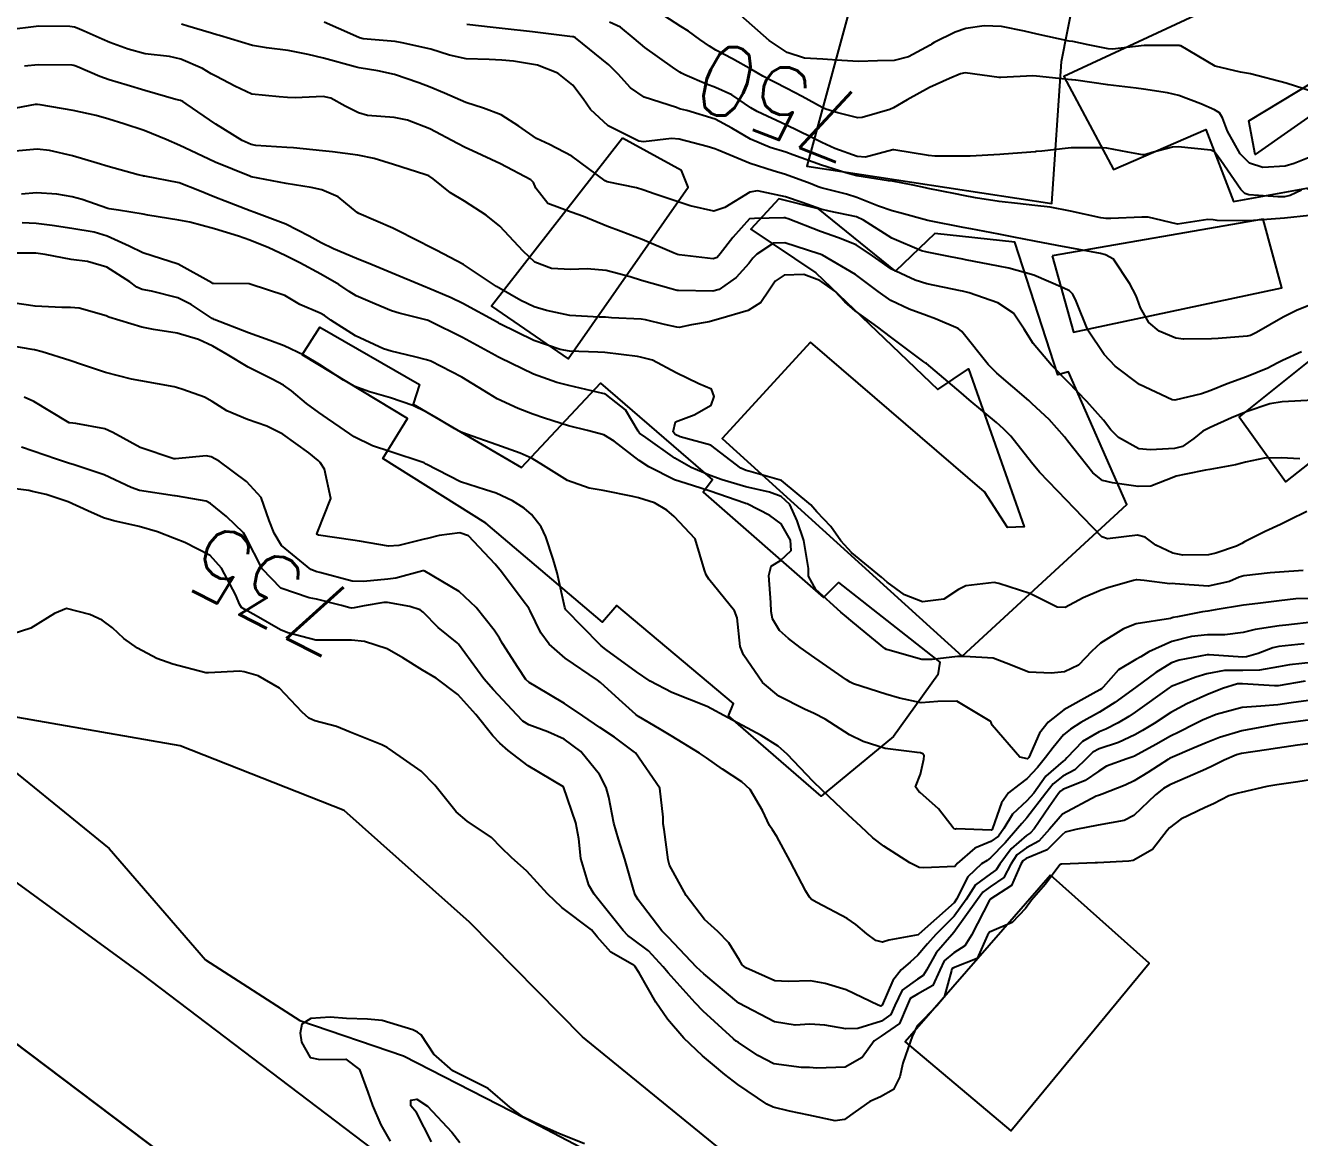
# Model space of a CAD drawing. Header units: metres. Extents: x 318500 to 325275, y 7408834 to 7428799.
# Drawn here: x 323652.6 to 323724.1, y 7420712.2 to 7420774.6 of the extents above; entities that cross this region are included whole.
import ezdxf
from ezdxf.enums import TextEntityAlignment as Align

# ---------------------------------------------------------------- set-up
doc = ezdxf.new("R2010")
doc.units = ezdxf.units.M
doc.header["$MEASUREMENT"] = 0
for name, color, linetype in [('Cotas', 45, 'Continuous'), ('Curvas de Nivel 1m', 11, 'Continuous'), ('Curvas de Nivel 5m', 15, 'Continuous'), ('Divisas', 45, 'Continuous'), ('Edificações', 30, 'Continuous'), ('Linha Férrea', 20, 'Continuous'), ('Vias Primárias', 230, 'Continuous'), ('Vias Secundárias', 230, 'Continuous')]:
    doc.layers.add(name, color=color, linetype=linetype)
doc.styles.add('Style-STANDARD', font='STANDARD.shx')

msp = doc.modelspace()

# ---------------------------------------------------------------- linework, layer by layer
at = {"layer": 'Curvas de Nivel 1m', "flags": 128}
for points, elevation in [([(323724.977, 7420767.333), (323723.765, 7420766.832), (323723.25, 7420766.683), (323722.001, 7420766.617), (323721.252, 7420766.861), (323720.736, 7420767.388), (323720.018, 7420768.66), (323719.74, 7420769.403), (323719.571, 7420769.684), (323719.294, 7420769.841), (323718.531, 7420770.184), (323717.302, 7420770.65), (323716.657, 7420770.793), (323715.305, 7420771.005), (323714.898, 7420771.058), (323713.308, 7420771.255), (323711.512, 7420771.508), (323711.31, 7420771.538), (323711.282, 7420771.539), (323709.313, 7420771.73), (323709.105, 7420771.752), (323707.311, 7420771.652), (323707.218, 7420771.664), (323705.315, 7420771.914), (323705.049, 7420771.859), (323704.427, 7420771.603), (323703.305, 7420771.106), (323702.062, 7420770.403), (323701.293, 7420769.951), (323701.083, 7420769.861), (323700.371, 7420769.659), (323699.529, 7420769.425), (323699.286, 7420769.405), (323698.16, 7420769.687), (323697.489, 7420769.894), (323697.293, 7420769.978), (323696.168, 7420770.586), (323695.303, 7420771.035), (323693.955, 7420771.744), (323693.315, 7420772.104), (323692.258, 7420772.7), (323691.331, 7420773.202), (323690.964, 7420773.415), (323690.424, 7420773.794), (323689.794, 7420774.251), (323689.351, 7420774.524), (323687.449, 7420775.749)], 751), ([(323725.304, 7420770.713), (323723.31, 7420771.35), (323721.317, 7420771.86), (323720.753, 7420771.954), (323719.323, 7420772.295), (323717.401, 7420773.429), (323717.34, 7420773.443), (323717.324, 7420773.446), (323715.34, 7420773.46), (323713.579, 7420773.244), (323713.337, 7420773.261), (323712.21, 7420773.501), (323711.342, 7420773.67), (323711.15, 7420773.706), (323709.348, 7420774.099), (323708.635, 7420774.267), (323707.354, 7420774.516), (323706.383, 7420774.551), (323705.352, 7420774.401), (323704.74, 7420774.208), (323703.569, 7420773.617), (323703.428, 7420773.529), (323703.338, 7420773.476), (323702.139, 7420772.827), (323701.324, 7420772.607), (323700.394, 7420772.589), (323699.323, 7420772.566), (323698.391, 7420772.617), (323697.325, 7420772.696), (323696.297, 7420772.744), (323695.33, 7420773.068), (323694.308, 7420773.74), (323693.352, 7420774.576), (323692.73, 7420775.129)], 752), ([(323724.845, 7420753.569), (323723.081, 7420753.484), (323722.398, 7420753.36), (323721.065, 7420752.92), (323720.244, 7420752.575), (323719.056, 7420752.045), (323718.64, 7420751.828), (323718.128, 7420751.419), (323717.496, 7420750.972), (323717.042, 7420750.866), (323715.712, 7420750.778), (323715.041, 7420750.844), (323713.905, 7420751.477), (323713.483, 7420751.912), (323713.06, 7420752.448), (323712.139, 7420753.499), (323711.086, 7420754.573), (323710.15, 7420755.524), (323709.118, 7420756.749), (323708.62, 7420757.548), (323708.025, 7420758.443), (323707.145, 7420759.024), (323705.54, 7420759.586), (323705.151, 7420759.68), (323705.043, 7420759.701), (323703.157, 7420760.099), (323702.499, 7420760.291), (323701.169, 7420760.907), (323700.104, 7420761.661), (323699.189, 7420762.271), (323698.209, 7420762.67), (323697.2, 7420763.024), (323695.376, 7420763.728), (323695.255, 7420763.774), (323695.211, 7420763.788), (323695.143, 7420763.798), (323693.488, 7420763.747), (323693.225, 7420763.734), (323693.21, 7420763.728), (323692.276, 7420762.681), (323691.573, 7420761.774), (323691.389, 7420761.565), (323691.176, 7420761.485), (323689.269, 7420761.718), (323689.179, 7420761.738), (323688.983, 7420761.812), (323687.191, 7420762.584), (323686.012, 7420763.033), (323685.202, 7420763.328), (323683.899, 7420763.873), (323683.212, 7420764.103), (323681.908, 7420764.591), (323681.226, 7420765.46), (323681.091, 7420765.774), (323680.951, 7420765.914), (323679.243, 7420766.819), (323677.667, 7420767.542), (323677.257, 7420767.736), (323676.84, 7420767.966), (323675.272, 7420768.79), (323674.02, 7420769.268), (323673.281, 7420769.41), (323671.781, 7420769.537), (323671.284, 7420769.672), (323670.54, 7420770.051), (323669.733, 7420770.502), (323669.295, 7420770.588), (323667.725, 7420770.524), (323667.294, 7420770.544), (323666.828, 7420770.571), (323665.296, 7420770.717), (323664.336, 7420771.17), (323663.306, 7420771.714), (323663.023, 7420771.87), (323662.529, 7420772.162), (323661.318, 7420772.693), (323660.671, 7420772.836), (323659.322, 7420772.993), (323658.359, 7420773.248), (323657.331, 7420773.632), (323656.903, 7420773.806), (323655.897, 7420774.252), (323655.507, 7420774.423), (323655.342, 7420774.476), (323655.092, 7420774.513), (323653.343, 7420774.54), (323651.535, 7420774.307)], 746), ([(323724.179, 7420756.274), (323723.107, 7420755.788), (323722.816, 7420755.643), (323722.278, 7420755.362), (323721.092, 7420754.877), (323719.999, 7420754.483), (323719.08, 7420754.103), (323718.56, 7420753.933), (323717.072, 7420753.568), (323716.925, 7420753.579), (323715.085, 7420754.454), (323713.719, 7420755.481), (323713.11, 7420756.126), (323712.191, 7420757.499), (323711.539, 7420759.113), (323711.357, 7420759.508), (323711.153, 7420759.69), (323710.811, 7420759.86), (323709.165, 7420760.573), (323707.758, 7420760.975), (323707.173, 7420761.086), (323705.327, 7420761.439), (323705.178, 7420761.467), (323704.487, 7420761.6), (323703.184, 7420761.863), (323702.864, 7420761.946), (323701.195, 7420762.659), (323699.605, 7420763.666), (323699.212, 7420763.841), (323697.684, 7420764.163), (323697.216, 7420764.283), (323696.164, 7420764.661), (323695.222, 7420764.967), (323693.668, 7420765.303), (323693.225, 7420765.228), (323691.825, 7420764.379), (323691.214, 7420764.162), (323689.882, 7420764.465), (323689.219, 7420764.691), (323687.927, 7420765.119), (323687.225, 7420765.369), (323686.865, 7420765.474), (323685.229, 7420765.81), (323685.122, 7420765.861), (323683.251, 7420767.255), (323681.995, 7420767.903), (323681.265, 7420768.246), (323680.273, 7420768.927), (323679.284, 7420769.572), (323678.3, 7420769.95), (323677.293, 7420770.256), (323676.099, 7420770.779), (323675.301, 7420771.125), (323674.668, 7420771.364), (323673.308, 7420771.825), (323672.363, 7420772.029), (323671.313, 7420772.209), (323671.098, 7420772.259), (323669.32, 7420772.745), (323668.457, 7420772.949), (323667.326, 7420773.174), (323666.121, 7420773.32), (323665.33, 7420773.449), (323663.474, 7420774.012), (323663.339, 7420774.056), (323663.031, 7420774.155), (323661.713, 7420774.542), (323661.345, 7420774.653)], 747), ([(323725.148, 7420759.095), (323723.892, 7420758.593), (323723.139, 7420758.217), (323721.657, 7420757.372), (323721.306, 7420757.198), (323721.127, 7420757.148), (323719.498, 7420757.031), (323719.124, 7420757.005), (323717.564, 7420756.985), (323717.124, 7420757.054), (323716.19, 7420757.444), (323715.609, 7420757.927), (323715.143, 7420758.745), (323714.957, 7420759.272), (323714.878, 7420759.464), (323714.539, 7420760.09), (323713.625, 7420761.483), (323713.183, 7420761.713), (323712.893, 7420761.784), (323711.189, 7420762.102), (323710.472, 7420762.239), (323709.194, 7420762.487), (323708.046, 7420762.709), (323707.2, 7420762.872), (323705.618, 7420763.172), (323705.205, 7420763.251), (323703.299, 7420763.619), (323703.226, 7420763.636), (323703.21, 7420763.637), (323701.646, 7420764.075), (323701.215, 7420764.179), (323700.439, 7420764.437), (323699.223, 7420764.928), (323698.656, 7420765.11), (323697.228, 7420765.477), (323697.06, 7420765.535), (323696.615, 7420765.709), (323695.237, 7420766.226), (323694.548, 7420766.429), (323693.246, 7420766.831), (323691.457, 7420767.577), (323691.258, 7420767.66), (323690.845, 7420767.786), (323689.266, 7420768.21), (323688.839, 7420768.242), (323687.263, 7420768.062), (323687.003, 7420768.094), (323685.276, 7420768.949), (323684.302, 7420769.875), (323683.886, 7420770.471), (323683.303, 7420771.231), (323682.464, 7420771.898), (323681.317, 7420772.353), (323679.965, 7420772.575), (323679.32, 7420772.633), (323678.608, 7420772.663), (323677.321, 7420772.701), (323676.378, 7420772.92), (323675.329, 7420773.252), (323673.738, 7420773.61), (323673.335, 7420773.671), (323671.538, 7420773.837), (323671.338, 7420773.881), (323670.955, 7420774.046), (323669.35, 7420774.769)], 748), ([(323724.628, 7420763.923), (323723.214, 7420763.766), (323721.477, 7420763.641), (323721.212, 7420763.626), (323719.447, 7420763.641), (323719.213, 7420763.677), (323718.918, 7420763.707), (323717.21, 7420763.43), (323715.58, 7420763.821), (323715.214, 7420763.835), (323713.48, 7420763.754), (323713.213, 7420763.758), (323712.91, 7420763.796), (323711.216, 7420764.159), (323710.074, 7420764.383), (323709.219, 7420764.484), (323708.253, 7420764.588), (323707.221, 7420764.708), (323705.896, 7420764.911), (323705.224, 7420765.038), (323704.758, 7420765.13), (323703.228, 7420765.445), (323703.084, 7420765.477), (323702.397, 7420765.632), (323701.233, 7420765.847), (323701.012, 7420765.874), (323699.237, 7420766.148), (323698.613, 7420766.306), (323697.246, 7420766.744), (323695.651, 7420767.327), (323695.256, 7420767.466), (323694.371, 7420767.739), (323693.267, 7420768.197), (323692.218, 7420768.824), (323691.283, 7420769.319), (323689.704, 7420769.804), (323689.366, 7420769.884), (323689.291, 7420769.913), (323689.117, 7420769.987), (323687.297, 7420770.556), (323686.534, 7420771.074), (323685.844, 7420771.852), (323685.318, 7420772.377), (323683.448, 7420773.888), (323683.341, 7420773.939), (323683.281, 7420773.95), (323681.344, 7420774.189), (323681.033, 7420774.226), (323679.347, 7420774.406), (323678.837, 7420774.459), (323677.35, 7420774.64)], 749), ([(323724.469, 7420747.335), (323723.488, 7420746.849), (323722.989, 7420746.606), (323722.136, 7420746.209), (323720.974, 7420745.623), (323720.83, 7420745.525), (323720.528, 7420745.387), (323719.372, 7420744.995), (323718.962, 7420744.894), (323717.513, 7420744.873), (323716.964, 7420744.997), (323715.995, 7420745.445), (323715.399, 7420745.878), (323714.975, 7420745.997), (323713.284, 7420745.796), (323712.974, 7420745.914), (323711.424, 7420747.506), (323710.997, 7420747.955), (323709.475, 7420749.533), (323709.028, 7420750.066), (323707.861, 7420751.558), (323707.458, 7420751.968), (323707.057, 7420752.31), (323705.538, 7420753.585), (323705.076, 7420753.977), (323703.135, 7420755.619), (323703.1, 7420755.648), (323702.999, 7420755.724), (323701.122, 7420757.117), (323700.414, 7420757.657), (323699.139, 7420758.573), (323698.551, 7420759.085), (323697.993, 7420759.687), (323697.159, 7420760.272), (323696.26, 7420760.617), (323695.163, 7420760.583), (323694.659, 7420760.233), (323694.31, 7420759.738), (323693.842, 7420759.044), (323693.139, 7420758.602), (323691.466, 7420758.108), (323691.132, 7420758.012), (323690.946, 7420757.967), (323689.964, 7420757.792), (323689.274, 7420757.652), (323689.128, 7420757.656), (323688.444, 7420757.81), (323687.383, 7420758.077), (323687.133, 7420758.116), (323685.468, 7420758.19), (323685.134, 7420758.214), (323684.779, 7420758.218), (323683.134, 7420758.318), (323681.825, 7420758.587), (323681.139, 7420758.806), (323680.384, 7420759.163), (323679.149, 7420759.859), (323679.02, 7420759.941), (323677.168, 7420761.179), (323675.641, 7420761.983), (323675.183, 7420762.203), (323674.749, 7420762.434), (323673.198, 7420763.218), (323671.303, 7420764.039), (323671.211, 7420764.1), (323670.138, 7420764.975), (323669.223, 7420765.371), (323668.634, 7420765.489), (323667.226, 7420765.712), (323665.256, 7420766.094), (323665.23, 7420766.103), (323665.186, 7420766.121), (323663.241, 7420766.916), (323661.861, 7420767.561), (323661.255, 7420767.841), (323660.484, 7420768.188), (323659.265, 7420768.69), (323658.12, 7420769.068), (323657.271, 7420769.329), (323656.565, 7420769.532), (323655.275, 7420769.809), (323653.423, 7420770.135), (323653.279, 7420770.15), (323653.139, 7420770.142), (323651.275, 7420769.791)], 744), ([(323724.272, 7420744.015), (323722.949, 7420743.926), (323722.421, 7420743.885), (323720.945, 7420743.72), (323720.684, 7420743.644), (323720.129, 7420743.392), (323718.937, 7420743.143), (323717.095, 7420743.272), (323716.939, 7420743.284), (323716.782, 7420743.276), (323715.355, 7420743.454), (323714.941, 7420743.501), (323714.9, 7420743.501), (323714.76, 7420743.463), (323713.358, 7420743.059), (323712.931, 7420742.923), (323711.933, 7420742.491), (323710.917, 7420741.944), (323710.463, 7420741.971), (323708.928, 7420742.723), (323707.197, 7420743.297), (323706.937, 7420743.337), (323705.353, 7420743.165), (323704.931, 7420742.96), (323704.115, 7420742.41), (323702.92, 7420742.265), (323701.911, 7420742.645), (323700.936, 7420743.371), (323700.613, 7420743.645), (323698.96, 7420745.01), (323698.342, 7420745.679), (323697.777, 7420746.487), (323696.986, 7420747.311), (323696.654, 7420747.703), (323695.01, 7420749.067), (323693.171, 7420749.595), (323693.018, 7420749.625), (323692.726, 7420749.754), (323691.039, 7420751.046), (323689.329, 7420751.513), (323689.048, 7420751.645), (323688.936, 7420751.802), (323689.056, 7420752.355), (323690.108, 7420752.741), (323691.065, 7420753.285), (323691.237, 7420753.778), (323691.076, 7420754.183), (323690.379, 7420754.489), (323689.09, 7420755.106), (323687.774, 7420755.82), (323687.102, 7420755.988), (323686.921, 7420756.014), (323685.106, 7420756.244), (323684.701, 7420756.269), (323683.107, 7420756.322), (323682.59, 7420756.406), (323681.115, 7420756.915), (323679.213, 7420757.855), (323679.129, 7420757.902), (323679.06, 7420757.941), (323677.14, 7420758.99), (323676.482, 7420759.309), (323675.149, 7420759.872), (323675.063, 7420759.905), (323674.83, 7420759.995), (323673.16, 7420760.692), (323672.047, 7420761.151), (323671.172, 7420761.506), (323669.876, 7420762.06), (323669.185, 7420762.391), (323668.51, 7420762.761), (323667.2, 7420763.434), (323665.413, 7420764.118), (323665.211, 7420764.186), (323663.797, 7420764.722), (323663.218, 7420764.947), (323662.37, 7420765.312), (323661.226, 7420765.749), (323659.3, 7420766.128), (323659.229, 7420766.134), (323659.176, 7420766.147), (323658.925, 7420766.205), (323657.237, 7420766.67), (323656.62, 7420766.859), (323655.245, 7420767.265), (323653.95, 7420767.572), (323653.251, 7420767.65), (323652.02, 7420767.527)], 743), ([(323724.931, 7420742.456), (323723.851, 7420742.42), (323722.93, 7420742.321), (323721.723, 7420742.163), (323720.927, 7420742.067), (323719.327, 7420741.807), (323718.923, 7420741.747), (323718.627, 7420741.708), (323717.224, 7420741.427), (323716.971, 7420741.378), (323716.919, 7420741.363), (323716.817, 7420741.33), (323714.906, 7420741.03), (323714.192, 7420740.756), (323712.895, 7420739.943), (323712.411, 7420739.487), (323711.658, 7420738.718), (323710.873, 7420738.345), (323710.129, 7420738.263), (323708.872, 7420738.318), (323707.601, 7420738.831), (323706.883, 7420739.096), (323705.265, 7420739.204), (323704.884, 7420739.192), (323703.465, 7420739.027), (323702.881, 7420739.019), (323700.964, 7420739.564), (323700.889, 7420739.595), (323700.812, 7420739.641), (323699.754, 7420740.512), (323698.905, 7420741.216), (323698.658, 7420741.424), (323698.338, 7420741.679), (323696.929, 7420742.95), (323696.528, 7420743.704), (323696.515, 7420744.136), (323696.258, 7420745.707), (323695.887, 7420746.804), (323695.478, 7420747.715), (323694.997, 7420748.175), (323694.327, 7420748.403), (323693.004, 7420748.716), (323691.673, 7420749.108), (323691.013, 7420749.336), (323689.933, 7420749.791), (323689.028, 7420750.309), (323687.396, 7420751.474), (323687.048, 7420751.726), (323686.959, 7420751.831), (323686.252, 7420753.032), (323685.207, 7420753.858), (323685.071, 7420753.92), (323684.99, 7420753.942), (323683.078, 7420754.397), (323682.404, 7420754.566), (323681.087, 7420755.023), (323679.21, 7420755.938), (323679.101, 7420755.998), (323678.969, 7420756.074), (323677.117, 7420757.09), (323675.297, 7420757.988), (323675.181, 7420758.04), (323675.131, 7420758.057), (323673.563, 7420758.442), (323673.136, 7420758.586), (323672.202, 7420758.967), (323671.144, 7420759.421), (323670.755, 7420759.655), (323670.168, 7420760.055), (323669.158, 7420760.632), (323667.992, 7420761.263), (323667.174, 7420761.68), (323666.248, 7420762.109), (323665.186, 7420762.546), (323664.552, 7420762.767), (323663.195, 7420763.18), (323661.822, 7420763.55), (323661.202, 7420763.668), (323659.456, 7420763.948), (323659.207, 7420763.989), (323657.81, 7420764.221), (323657.287, 7420764.305), (323657.211, 7420764.324), (323655.781, 7420764.816), (323655.217, 7420764.971), (323654.361, 7420765.126), (323653.214, 7420765.192), (323652.386, 7420765.119)], 742), ([(323724.917, 7420741.137), (323723.299, 7420740.962), (323722.914, 7420740.918), (323721.57, 7420740.71), (323720.908, 7420740.549), (323719.882, 7420740.419), (323718.905, 7420740.408), (323717.996, 7420740.326), (323716.899, 7420740.032), (323715.613, 7420739.449), (323715.157, 7420739.185), (323714.884, 7420739.031), (323713.905, 7420738.439), (323713.058, 7420737.478), (323712.957, 7420737.382), (323712.858, 7420737.319), (323712.489, 7420737.118), (323710.847, 7420736.208), (323709.961, 7420735.523), (323709.47, 7420734.89), (323708.879, 7420733.539), (323708.851, 7420733.498), (323708.809, 7420733.466), (323708.37, 7420733.544), (323706.828, 7420735.34), (323706.764, 7420735.496), (323706.712, 7420735.562), (323704.846, 7420736.686), (323703.776, 7420736.676), (323702.845, 7420736.593), (323701.629, 7420736.852), (323700.852, 7420737.093), (323699.052, 7420737.667), (323698.861, 7420737.751), (323698.652, 7420737.885), (323696.881, 7420739.112), (323696.06, 7420739.708), (323695.39, 7420740.21), (323694.899, 7420740.651), (323694.495, 7420741.315), (323694.428, 7420741.727), (323694.414, 7420742.232), (323694.296, 7420743.73), (323694.422, 7420744.254), (323694.953, 7420744.587), (323695.543, 7420745.132), (323695.503, 7420745.715), (323694.979, 7420746.627), (323694.356, 7420747.101), (323693.074, 7420747.749), (323692.99, 7420747.779), (323692.949, 7420747.792), (323691, 7420748.467), (323690.016, 7420748.779), (323689.01, 7420749.108), (323687.568, 7420749.822), (323687.025, 7420750.193), (323685.621, 7420751.272), (323685.046, 7420751.62), (323684.121, 7420751.869), (323683.053, 7420752.133), (323681.713, 7420752.556), (323681.059, 7420752.786), (323680.243, 7420753.103), (323679.067, 7420753.65), (323678.569, 7420753.945), (323677.084, 7420754.867), (323675.335, 7420755.748), (323675.098, 7420755.832), (323674.438, 7420756), (323673.104, 7420756.31), (323672.691, 7420756.439), (323671.117, 7420757.176), (323669.727, 7420758.061), (323669.38, 7420758.313), (323669.134, 7420758.44), (323667.984, 7420758.933), (323667.143, 7420759.446), (323665.198, 7420760.071), (323665.15, 7420760.088), (323665.124, 7420760.095), (323663.15, 7420760.105), (323663.113, 7420760.114), (323663.056, 7420760.151), (323661.165, 7420761.185), (323659.702, 7420761.664), (323659.175, 7420761.838), (323658.419, 7420762.211), (323657.188, 7420762.765), (323656.452, 7420762.98), (323655.194, 7420763.202), (323654.101, 7420763.361), (323653.192, 7420763.472), (323652.412, 7420763.511)], 741), ([(323724.883, 7420738.873), (323723.494, 7420738.731), (323722.879, 7420738.615), (323721.821, 7420738.421), (323720.876, 7420738.415), (323719.861, 7420738.409), (323718.872, 7420738.229), (323718.245, 7420738.04), (323716.861, 7420737.506), (323716.812, 7420737.479), (323716.745, 7420737.432), (323714.846, 7420736.073), (323714.483, 7420735.824), (323713.896, 7420735.469), (323713.193, 7420735.118), (323712.832, 7420734.967), (323711.896, 7420734.422), (323711.02, 7420733.507), (323710.913, 7420733.404), (323710.807, 7420733.332), (323709.842, 7420732.477), (323709.158, 7420731.534), (323708.776, 7420731.099), (323707.955, 7420730.361), (323707.481, 7420729.553), (323707.181, 7420729.128), (323706.749, 7420728.814), (323705.859, 7420728.457), (323704.853, 7420727.588), (323704.806, 7420727.512), (323704.728, 7420727.43), (323702.988, 7420727.354), (323702.726, 7420727.367), (323702.207, 7420727.625), (323700.739, 7420728.563), (323700.13, 7420729.036), (323699.456, 7420729.659), (323698.759, 7420730.293), (323697.279, 7420731.693), (323696.787, 7420732.182), (323695.323, 7420733.715), (323694.814, 7420734.159), (323693.858, 7420734.772), (323692.826, 7420735.326), (323692.545, 7420735.472), (323692.02, 7420735.762), (323690.839, 7420736.384), (323689.847, 7420736.788), (323688.851, 7420737.179), (323687.649, 7420737.818), (323686.868, 7420738.345), (323685.16, 7420739.582), (323684.889, 7420739.793), (323684.816, 7420739.861), (323682.909, 7420741.819), (323682.884, 7420741.854), (323682.868, 7420741.881), (323682.846, 7420741.946), (323682.416, 7420743.888), (323682.197, 7420744.646), (323681.784, 7420745.898), (323681.532, 7420746.458), (323680.982, 7420747.151), (323680.576, 7420747.506), (323679.913, 7420747.926), (323678.996, 7420748.352), (323678.412, 7420748.532), (323677.005, 7420748.985), (323675.072, 7420749.989), (323675.02, 7420750.018), (323674.965, 7420750.047), (323673.03, 7420750.682), (323672.056, 7420751.008), (323671.042, 7420751.508), (323670.243, 7420752.052), (323669.541, 7420752.549), (323669.058, 7420752.869), (323668.368, 7420753.386), (323667.531, 7420754.093), (323667.075, 7420754.415), (323666.444, 7420754.742), (323665.089, 7420755.419), (323663.921, 7420756.138), (323663.107, 7420756.603), (323662.302, 7420756.973), (323661.117, 7420757.323), (323659.782, 7420757.531), (323659.122, 7420757.664), (323657.27, 7420758.228), (323657.173, 7420758.272), (323657.131, 7420758.292), (323655.608, 7420758.726), (323655.135, 7420758.765), (323654.635, 7420758.765), (323653.136, 7420758.844), (323651.874, 7420759.035)], 739), ([(323724.382, 7420737.82), (323722.863, 7420737.553), (323722.669, 7420737.547), (323720.864, 7420737.672), (323720.592, 7420737.656), (323719.734, 7420737.397), (323718.856, 7420737.043), (323717.734, 7420736.538), (323716.846, 7420736.052), (323715.905, 7420735.444), (323715.249, 7420735.038), (323714.83, 7420734.799), (323713.91, 7420734.383), (323712.818, 7420734.016), (323712.468, 7420733.833), (323712.139, 7420733.49), (323711.457, 7420732.844), (323710.795, 7420732.477), (323710.247, 7420732.059), (323709.832, 7420731.524), (323708.766, 7420730.155), (323708.482, 7420729.824), (323708.248, 7420729.545), (323707.546, 7420728.754), (323706.735, 7420727.91), (323706.545, 7420727.751), (323706.231, 7420727.567), (323705.457, 7420726.841), (323704.827, 7420725.588), (323704.698, 7420725.388), (323702.704, 7420723.62), (323702.695, 7420723.604), (323702.68, 7420723.594), (323701.018, 7420723.293), (323700.673, 7420723.18), (323700.301, 7420723.272), (323699.784, 7420723.653), (323699.175, 7420724.16), (323698.683, 7420724.513), (323696.982, 7420725.409), (323696.698, 7420725.571), (323696.569, 7420725.701), (323696.371, 7420726.038), (323695.497, 7420727.712), (323694.744, 7420729.096), (323694.5, 7420729.476), (323694.335, 7420729.726), (323693.932, 7420730.563), (323693.256, 7420731.743), (323692.786, 7420732.171), (323691.688, 7420732.875), (323690.806, 7420733.507), (323690.402, 7420733.784), (323688.819, 7420734.747), (323688.156, 7420735.143), (323686.988, 7420735.828), (323686.832, 7420735.941), (323685.894, 7420736.794), (323684.858, 7420737.734), (323684.694, 7420737.862), (323682.878, 7420739.106), (323681.979, 7420739.894), (323681.513, 7420740.518), (323680.908, 7420741.759), (323680.859, 7420741.861), (323680.826, 7420741.911), (323680.512, 7420742.32), (323679.303, 7420743.935), (323678.947, 7420744.376), (323677.451, 7420745.955), (323676.972, 7420746.13), (323675.799, 7420745.978), (323675.142, 7420745.813), (323674.967, 7420745.775), (323673.547, 7420745.425), (323672.96, 7420745.381), (323671.343, 7420745.657), (323670.965, 7420745.717), (323669.036, 7420746.002), (323668.969, 7420746.032), (323668.945, 7420746.07), (323668.971, 7420746.17), (323669.734, 7420748.059), (323669.379, 7420749.701), (323669.136, 7420750.068), (323669.022, 7420750.185), (323668.49, 7420750.616), (323667.043, 7420751.653), (323666.132, 7420752.109), (323665.054, 7420752.482), (323663.892, 7420752.971), (323663.063, 7420753.499), (323662.644, 7420753.735), (323661.434, 7420754.175), (323661.072, 7420754.283), (323660.94, 7420754.313), (323659.077, 7420754.645), (323658.542, 7420754.744), (323657.083, 7420755.125), (323655.792, 7420755.547), (323655.093, 7420755.788), (323653.535, 7420756.276), (323653.102, 7420756.391), (323652.972, 7420756.412), (323651.106, 7420756.735)], 738), ([(323724.854, 7420736.773), (323723.597, 7420736.598), (323722.851, 7420736.48), (323721.892, 7420736.406), (323720.85, 7420736.331), (323719.391, 7420735.947), (323718.843, 7420735.726), (323718.626, 7420735.629), (323718.216, 7420735.416), (323717.298, 7420734.959), (323716.829, 7420734.721), (323716.002, 7420734.263), (323714.812, 7420733.615), (323714.705, 7420733.567), (323714.375, 7420733.464), (323713.229, 7420733.05), (323712.799, 7420732.771), (323712.042, 7420732.24), (323710.783, 7420731.732), (323710.651, 7420731.643), (323710.549, 7420731.513), (323710.017, 7420730.765), (323709.174, 7420729.534), (323708.979, 7420729.314), (323708.754, 7420729.159), (323707.886, 7420728.406), (323707.254, 7420727.555), (323707.044, 7420727.239), (323706.722, 7420727.005), (323705.891, 7420726.394), (323705.361, 7420725.58), (323704.69, 7420724.632), (323703.662, 7420723.605), (323703.2, 7420723.085), (323702.662, 7420722.445), (323702.218, 7420722.063), (323701.728, 7420721.629), (323701.25, 7420721.024), (323700.646, 7420719.64), (323700.639, 7420719.62), (323700.62, 7420719.608), (323700.577, 7420719.598), (323700.432, 7420719.643), (323698.632, 7420720.497), (323697.456, 7420720.869), (323696.64, 7420721.004), (323695.373, 7420720.979), (323694.639, 7420721.006), (323693.007, 7420721.745), (323692.809, 7420721.905), (323692.654, 7420722.166), (323692.055, 7420723.15), (323691.432, 7420723.769), (323690.68, 7420724.45), (323689.652, 7420725.79), (323688.726, 7420727.501), (323688.657, 7420727.801), (323688.429, 7420729.487), (323688.378, 7420729.806), (323688.376, 7420730.185), (323688.185, 7420731.809), (323686.809, 7420733.796), (323686.769, 7420733.831), (323685.636, 7420734.666), (323684.824, 7420735.214), (323683.858, 7420735.87), (323682.84, 7420736.561), (323681.271, 7420737.486), (323680.857, 7420737.734), (323680.672, 7420737.913), (323680.235, 7420738.554), (323679.363, 7420739.933), (323679.186, 7420740.229), (323678.897, 7420740.676), (323677.884, 7420741.95), (323676.923, 7420742.835), (323674.998, 7420743.989), (323674.94, 7420744.003), (323674.891, 7420743.991), (323673.367, 7420743.58), (323672.933, 7420743.533), (323671.569, 7420743.395), (323670.931, 7420743.414), (323669.103, 7420743.902), (323668.938, 7420743.95), (323668.604, 7420744.075), (323666.96, 7420745.425), (323666.544, 7420746.104), (323666.267, 7420746.817), (323665.821, 7420748.112), (323665.003, 7420749.001), (323663.458, 7420750.143), (323663.024, 7420750.385), (323662.735, 7420750.444), (323661.022, 7420750.281), (323660.918, 7420750.285), (323659.031, 7420750.921), (323657.505, 7420751.761), (323657.046, 7420751.958), (323655.419, 7420752.254), (323655.082, 7420752.291), (323655.05, 7420752.303), (323654.953, 7420752.359), (323653.062, 7420753.502), (323652.521, 7420753.745)], 737), ([(323724.544, 7420735.632), (323722.84, 7420735.399), (323722.551, 7420735.354), (323721.119, 7420735.093), (323720.835, 7420735.03), (323719.577, 7420734.65), (323718.824, 7420734.36), (323718.162, 7420734.068), (323716.811, 7420733.49), (323716.772, 7420733.469), (323716.706, 7420733.432), (323715.564, 7420732.683), (323714.791, 7420732.218), (323714.277, 7420731.976), (323712.994, 7420731.478), (323712.844, 7420731.415), (323712.779, 7420731.399), (323712.66, 7420731.363), (323710.768, 7420730.351), (323710.045, 7420729.521), (323709.44, 7420728.84), (323708.744, 7420728.459), (323708.211, 7420728.072), (323707.878, 7420727.549), (323707.475, 7420726.796), (323706.711, 7420726.272), (323706.294, 7420725.979), (323705.995, 7420725.571), (323704.681, 7420723.722), (323704.566, 7420723.592), (323703.688, 7420722.581), (323703.138, 7420721.613), (323702.957, 7420721.304), (323702.642, 7420721.101), (323701.773, 7420720.488), (323701.363, 7420719.633), (323701.131, 7420719.119), (323700.611, 7420718.753), (323699.29, 7420718.343), (323698.606, 7420718.31), (323697.438, 7420718.523), (323696.603, 7420718.587), (323695.781, 7420718.53), (323694.605, 7420718.715), (323692.62, 7420719.75), (323690.644, 7420721.403), (323690.241, 7420721.784), (323688.666, 7420723.445), (323688.486, 7420723.621), (323688.303, 7420723.806), (323686.974, 7420725.547), (323686.807, 7420725.828), (323686.704, 7420726.129), (323686.226, 7420727.838), (323685.857, 7420728.959), (323685.61, 7420729.847), (323685.32, 7420731.304), (323685.172, 7420731.854), (323684.791, 7420732.577), (323683.759, 7420733.871), (323682.817, 7420734.569), (323681.899, 7420734.972), (323680.825, 7420735.366), (323680.489, 7420735.577), (323680.16, 7420735.92), (323678.851, 7420737.327), (323678.318, 7420737.945), (323676.889, 7420739.883), (323676.814, 7420739.961), (323675.749, 7420740.828), (323674.907, 7420741.676), (323674.73, 7420741.814), (323674.151, 7420742.001), (323672.913, 7420742.23), (323672.706, 7420742.229), (323671.592, 7420742.033), (323671.029, 7420741.918), (323670.909, 7420741.911), (323670.797, 7420741.929), (323670.328, 7420742.049), (323668.915, 7420742.404), (323668.51, 7420742.482), (323666.924, 7420743.025), (323665.872, 7420744.111), (323664.967, 7420745.898), (323664.825, 7420746.122), (323663.882, 7420747.039), (323662.986, 7420747.784), (323662.733, 7420747.899), (323661.136, 7420748.178), (323660.99, 7420748.199), (323660.968, 7420748.203), (323658.995, 7420748.509), (323658.525, 7420748.679), (323657.007, 7420749.373), (323655.329, 7420749.942), (323655.017, 7420750.043), (323654.344, 7420750.267), (323653.026, 7420750.705), (323652.38, 7420750.939)], 736), ([(323724.795, 7420732.304), (323723.962, 7420732.169), (323722.79, 7420732.005), (323722.239, 7420731.908), (323720.783, 7420731.576), (323720.622, 7420731.542), (323720.093, 7420731.387), (323719.236, 7420730.935), (323718.773, 7420730.736), (323717.412, 7420730.066), (323716.762, 7420729.588), (323716.633, 7420729.432), (323715.821, 7420728.367), (323714.734, 7420727.755), (323714.482, 7420727.714), (323712.732, 7420727.623), (323712.596, 7420727.618), (323710.731, 7420727.555), (323710.694, 7420727.547), (323710.622, 7420727.512), (323709.806, 7420726.431), (323709.024, 7420725.535), (323708.695, 7420725.066), (323707.95, 7420724.284), (323706.682, 7420723.738), (323706.568, 7420723.562), (323705.973, 7420722.257), (323704.652, 7420721.732), (323704.567, 7420721.676), (323704.534, 7420721.592), (323704.131, 7420720.094), (323703.716, 7420719.604), (323702.609, 7420718.478), (323702.345, 7420717.881), (323702.237, 7420717.624), (323701.814, 7420716.395), (323701.647, 7420715.629), (323701.283, 7420714.909), (323700.553, 7420714.497), (323699.958, 7420714.24), (323699.144, 7420713.661), (323698.536, 7420713.239), (323698.018, 7420713.161), (323696.538, 7420713.487), (323695.457, 7420713.711), (323694.543, 7420713.925), (323694.181, 7420714.089), (323692.562, 7420715.191), (323691.824, 7420715.761), (323691.136, 7420716.332), (323690.58, 7420716.799), (323689.536, 7420717.791), (323688.606, 7420718.868), (323687.962, 7420719.81), (323687.017, 7420721.452), (323686.775, 7420721.828), (323686.717, 7420721.896), (323686.651, 7420721.935), (323685.427, 7420722.617), (323684.666, 7420723.484), (323684.343, 7420723.863), (323682.689, 7420725.129), (323681.885, 7420725.892), (323680.719, 7420727.159), (323679.864, 7420727.923), (323679.283, 7420728.48), (323678.741, 7420729.039), (323677.378, 7420729.954), (323676.758, 7420730.491), (323675.562, 7420731.978), (323674.792, 7420732.771), (323672.999, 7420734.017), (323672.884, 7420734.092), (323672.811, 7420734.135), (323672.587, 7420734.248), (323670.819, 7420734.962), (323670.043, 7420735.273), (323668.825, 7420735.597), (323668.485, 7420735.733), (323668.117, 7420736.081), (323666.85, 7420737.414), (323665.654, 7420738.112), (323664.863, 7420738.341), (323664.618, 7420738.369), (323662.862, 7420738.278), (323662.725, 7420738.289), (323660.869, 7420738.77), (323659.974, 7420739.089), (323658.882, 7420739.664), (323658.115, 7420740.212), (323657.477, 7420740.802), (323656.9, 7420741.241), (323656.207, 7420741.544), (323654.906, 7420741.884), (323654.235, 7420741.598), (323652.895, 7420740.782), (323651.384, 7420740.303)], 734), ([(323683.965, 7420711.865), (323682.519, 7420712.449), (323681.54, 7420712.879), (323680.532, 7420713.361), (323679.776, 7420713.921), (323678.555, 7420714.967), (323676.57, 7420715.96), (323675.5, 7420716.897), (323674.792, 7420717.987), (323674.592, 7420718.137), (323674.323, 7420718.265), (323672.602, 7420718.788), (323671.777, 7420718.854), (323670.603, 7420718.898), (323669.691, 7420718.966), (323668.602, 7420718.901), (323668.096, 7420718.579), (323668, 7420718.079), (323668.084, 7420717.577), (323668.576, 7420716.717), (323669.108, 7420716.595), (323670.576, 7420716.618), (323671.337, 7420716.032), (323671.807, 7420714.772), (323672.061, 7420714.025), (323672.524, 7420712.939), (323673.06, 7420712.012)], 733), ([(323675.369, 7420711.977), (323674.534, 7420713.621), (323674.209, 7420713.995), (323674.22, 7420714.32), (323674.546, 7420714.367), (323675.147, 7420713.981), (323676.519, 7420712.527), (323676.962, 7420711.955)], 733)]:
    msp.add_lwpolyline(points, dxfattribs=dict(at, elevation=elevation))
at = {"layer": 'Curvas de Nivel 5m', "flags": 128}
for points, elevation in [([(323724.173, 7420765.341), (323723.538, 7420765.036), (323723.226, 7420764.975), (323722.841, 7420764.971), (323721.227, 7420765.08), (323720.993, 7420765.149), (323720.766, 7420765.387), (323719.653, 7420767.005), (323719.353, 7420767.409), (323719.261, 7420767.508), (323719.085, 7420767.589), (323717.265, 7420767.772), (323716.941, 7420767.759), (323715.794, 7420767.452), (323715.388, 7420767.328), (323715.258, 7420767.322), (323714.439, 7420767.472), (323713.263, 7420767.701), (323713.032, 7420767.724), (323711.263, 7420767.711), (323711.077, 7420767.699), (323709.601, 7420767.535), (323709.296, 7420767.503), (323709.259, 7420767.498), (323707.469, 7420767.355), (323707.257, 7420767.337), (323705.596, 7420767.246), (323705.255, 7420767.245), (323703.611, 7420767.259), (323703.255, 7420767.294), (323701.299, 7420767.61), (323701.259, 7420767.606), (323699.719, 7420767.199), (323699.254, 7420767.239), (323697.994, 7420767.689), (323697.265, 7420768.024), (323696.636, 7420768.343), (323695.279, 7420768.992), (323693.636, 7420769.747), (323693.292, 7420769.951), (323692.213, 7420770.68), (323691.303, 7420771.109), (323690.806, 7420771.288), (323689.592, 7420771.806), (323689.406, 7420771.903), (323689.312, 7420771.96), (323688.887, 7420772.244), (323687.333, 7420773.343), (323686.741, 7420773.839), (323685.974, 7420774.476), (323685.354, 7420774.77)], 750), ([(323724.089, 7420750.285), (323723.035, 7420750.336), (323722.09, 7420750.309), (323721.031, 7420750.09), (323720.473, 7420749.944), (323719.024, 7420749.683), (323718.793, 7420749.643), (323717.677, 7420749.423), (323717.139, 7420749.308), (323717.017, 7420749.256), (323715.719, 7420748.74), (323715.009, 7420748.722), (323713.568, 7420748.926), (323713.014, 7420749.07), (323712.478, 7420749.495), (323711.047, 7420751.288), (323710.872, 7420751.513), (323710.013, 7420752.479), (323709.068, 7420753.372), (323708.978, 7420753.45), (323708.871, 7420753.543), (323707.093, 7420755.084), (323706.601, 7420755.575), (323705.128, 7420757.425), (323704.907, 7420757.593), (323703.651, 7420758.128), (323703.137, 7420758.31), (323702.172, 7420758.666), (323701.145, 7420759.158), (323700.436, 7420759.657), (323699.164, 7420760.621), (323697.3, 7420761.698), (323697.181, 7420761.751), (323697.102, 7420761.78), (323695.19, 7420762.395), (323694.558, 7420762.367), (323693.626, 7420761.746), (323693.4, 7420761.524), (323693.172, 7420761.236), (323692.473, 7420760.448), (323691.51, 7420759.775), (323691.149, 7420759.675), (323689.226, 7420759.722), (323689.149, 7420759.723), (323689.084, 7420759.735), (323688.81, 7420759.805), (323687.157, 7420760.285), (323686.518, 7420760.482), (323685.165, 7420760.83), (323684.103, 7420760.934), (323683.165, 7420760.9), (323682.109, 7420760.953), (323681.171, 7420761.312), (323680.509, 7420761.92), (323679.201, 7420763.328), (323678.447, 7420763.948), (323677.218, 7420764.723), (323676.449, 7420765.198), (323675.462, 7420765.987), (323675.232, 7420766.14), (323674.998, 7420766.229), (323673.242, 7420766.789), (323672.164, 7420767.113), (323671.249, 7420767.299), (323669.825, 7420767.487), (323669.252, 7420767.556), (323667.634, 7420767.715), (323667.255, 7420767.742), (323665.518, 7420767.855), (323665.257, 7420767.911), (323664.755, 7420768.128), (323663.273, 7420769.04), (323661.614, 7420770.175), (323661.419, 7420770.306), (323661.292, 7420770.367), (323661.042, 7420770.433), (323659.291, 7420770.935), (323658.309, 7420771.228), (323657.3, 7420771.535), (323656.775, 7420771.71), (323655.514, 7420772.257), (323655.373, 7420772.321), (323655.311, 7420772.339), (323655.219, 7420772.354), (323653.311, 7420772.362), (323652.548, 7420772.291)], 745), ([(323724.326, 7420739.908), (323722.896, 7420739.749), (323722.571, 7420739.679), (323721.749, 7420739.367), (323721.092, 7420739.172), (323720.887, 7420739.161), (323719.004, 7420739.292), (323718.888, 7420739.287), (323717.32, 7420738.989), (323716.881, 7420738.835), (323716.01, 7420738.306), (323714.86, 7420737.46), (323713.702, 7420736.621), (323712.846, 7420736.081), (323711.802, 7420735.496), (323711.213, 7420735.125), (323710.829, 7420734.798), (323710.237, 7420734.1), (323709.807, 7420733.525), (323709.37, 7420732.963), (323708.792, 7420732.352), (323708.324, 7420732.008), (323707.741, 7420731.55), (323707.338, 7420730.99), (323706.85, 7420729.559), (323706.818, 7420729.5), (323706.759, 7420729.465), (323704.822, 7420729.526), (323704.759, 7420729.521), (323704.692, 7420729.524), (323704.635, 7420729.592), (323703.817, 7420730.656), (323702.779, 7420731.561), (323702.715, 7420731.621), (323702.527, 7420731.88), (323702.795, 7420732.602), (323702.991, 7420733.433), (323703.002, 7420733.617), (323702.939, 7420733.746), (323702.812, 7420733.79), (323702.622, 7420733.812), (323700.814, 7420734.045), (323699.581, 7420734.422), (323698.821, 7420734.81), (323698.289, 7420735.143), (323697.464, 7420735.69), (323696.835, 7420736.009), (323696.295, 7420736.249), (323694.849, 7420736.976), (323693.936, 7420737.734), (323692.883, 7420739.295), (323692.686, 7420739.753), (323692.523, 7420741.373), (323692.376, 7420741.758), (323690.936, 7420743.527), (323690.774, 7420743.782), (323690.685, 7420744.042), (323690.158, 7420745.788), (323688.982, 7420747.039), (323688.576, 7420747.396), (323687.878, 7420747.817), (323686.994, 7420748.085), (323686.667, 7420748.163), (323685, 7420748.497), (323684.227, 7420748.642), (323683.008, 7420749.073), (323681.658, 7420749.9), (323681.026, 7420750.295), (323680.347, 7420750.603), (323679.037, 7420751.07), (323677.333, 7420751.67), (323677.047, 7420751.78), (323676.683, 7420751.966), (323675.652, 7420752.577), (323675.059, 7420752.908), (323674.328, 7420753.266), (323673.067, 7420753.701), (323671.897, 7420754.032), (323671.074, 7420754.337), (323670.433, 7420754.696), (323669.092, 7420755.566), (323668.223, 7420756.083), (323667.108, 7420756.606), (323666.313, 7420756.907), (323665.118, 7420757.347), (323663.182, 7420758.097), (323663.13, 7420758.12), (323663.078, 7420758.151), (323661.9, 7420758.931), (323661.141, 7420759.299), (323659.666, 7420759.674), (323659.146, 7420759.769), (323658.844, 7420759.901), (323658.459, 7420760.21), (323657.162, 7420761.024), (323656.075, 7420761.338), (323655.168, 7420761.449), (323653.706, 7420761.74), (323653.173, 7420761.809), (323651.655, 7420761.82)], 740), ([(323724.825, 7420734.331), (323723.943, 7420734.219), (323722.821, 7420734.061), (323722.21, 7420733.968), (323720.816, 7420733.752), (323720.523, 7420733.676), (323719.845, 7420733.39), (323719.157, 7420733.044), (323718.802, 7420732.883), (323717.782, 7420732.428), (323716.788, 7420731.992), (323716.428, 7420731.793), (323715.977, 7420731.442), (323714.768, 7420730.283), (323714.23, 7420730.001), (323712.763, 7420729.74), (323711.511, 7420729.499), (323710.915, 7420729.351), (323710.755, 7420729.198), (323709.916, 7420728.349), (323708.735, 7420727.864), (323708.536, 7420727.739), (323708.425, 7420727.543), (323707.906, 7420726.354), (323706.7, 7420725.564), (323706.677, 7420725.537), (323705.673, 7420723.575), (323705.281, 7420722.971), (323704.665, 7420722.581), (323704.13, 7420722.126), (323703.882, 7420721.602), (323703.497, 7420720.747), (323702.63, 7420720.272), (323702.228, 7420720.022), (323702.047, 7420719.626), (323701.62, 7420718.619), (323700.603, 7420717.901), (323700.198, 7420717.646), (323699.529, 7420716.713), (323698.578, 7420716.172), (323696.997, 7420716.114), (323696.574, 7420716.144), (323696.123, 7420716.157), (323694.576, 7420716.361), (323693.671, 7420716.823), (323692.588, 7420717.545), (323692.469, 7420717.632), (323692.323, 7420717.754), (323690.613, 7420719.318), (323690.158, 7420719.785), (323688.645, 7420721.461), (323688.362, 7420721.804), (323687.543, 7420722.701), (323686.665, 7420723.347), (323686.381, 7420723.548), (323686.119, 7420723.838), (323684.696, 7420725.599), (323684.49, 7420725.862), (323684.206, 7420726.367), (323683.75, 7420727.87), (323683.641, 7420728.971), (323683.479, 7420729.873), (323682.78, 7420731.88), (323680.797, 7420733.074), (323679.676, 7420733.927), (323679.209, 7420734.329), (323678.818, 7420734.743), (323677.863, 7420735.95), (323676.847, 7420737.065), (323675.642, 7420737.978), (323674.867, 7420738.432), (323673.763, 7420739.12), (323672.884, 7420739.617), (323671.611, 7420740.033), (323670.891, 7420740.109), (323668.935, 7420740.114), (323668.891, 7420740.12), (323667.317, 7420740.516), (323666.896, 7420740.684), (323665.545, 7420741.472), (323664.907, 7420741.825), (323664.723, 7420741.938), (323664.61, 7420742.124), (323664.407, 7420742.638), (323663.603, 7420744.14), (323662.951, 7420744.862), (323661.538, 7420745.594), (323660.964, 7420745.803), (323660.012, 7420746.19), (323658.973, 7420746.49), (323657.548, 7420746.794), (323656.977, 7420746.967), (323656.096, 7420747.358), (323654.986, 7420747.872), (323653.765, 7420748.272), (323652.993, 7420748.455), (323652.78, 7420748.496), (323650.996, 7420748.727)], 735)]:
    msp.add_lwpolyline(points, dxfattribs=dict(at, elevation=elevation))
at = {"layer": 'Divisas'}
msp.add_lwpolyline([(323784.959, 7420620.645), (323768.467, 7420636.368), (323739.297, 7420660.558), (323659.153, 7420721.385), (323609.484, 7420757.602), (323501.702, 7420839.397), (323506.094, 7420845.883), (323497.616, 7420851.781), (323499.344, 7420854.265), (323501.144, 7420856.854), (323487.762, 7420866.771), (323482.585, 7420859.786), (323479.418, 7420862.133), (323476.265, 7420857.878), (323458.278, 7420870.881), (323417.328, 7420901.638), (323386.048, 7420924.437), (323350.336, 7420950.07), (323335.494, 7420961.692), (323315.254, 7420978.022), (323280.122, 7421010.425), (323287.846, 7421017.699)], dxfattribs=at)
at = {"layer": 'Edificações'}
for points in [[(323709.026, 7420788.405), (323705.497, 7420789.746), (323703.502, 7420784.65), (323710.176, 7420781.584), (323701.009, 7420783.347), (323699.281, 7420777.205), (323696.437, 7420766.693), (323710.171, 7420764.604), (323710.711, 7420772.554), (323712.4, 7420781.077), (323709.525, 7420782.543), (323709.87, 7420785.379), (323708.447, 7420785.998), (323709.026, 7420788.405)], [(323727.544, 7420762.948), (323732.978, 7420766.555), (323727.757, 7420771.673), (323721.57, 7420767.345), (323721.213, 7420769.238), (323727.508, 7420773.032), (323725.721, 7420776.039), (323722.074, 7420778.039), (323718.177, 7420775.11), (323710.844, 7420771.71), (323713.632, 7420766.496), (323718.816, 7420768.746), (323720.354, 7420764.705), (323724.466, 7420765.455), (323727.544, 7420762.948)], [(323686.09, 7420768.263), (323678.743, 7420758.848), (323683.048, 7420755.883), (323689.764, 7420765.52), (323689.393, 7420766.447), (323686.09, 7420768.263)], [(323696.627, 7420756.825), (323691.684, 7420751.411), (323705.143, 7420739.216), (323714.374, 7420747.723), (323711.098, 7420755.159), (323710.499, 7420754.987), (323708.104, 7420762.425), (323703.613, 7420762.91), (323701.396, 7420760.809), (323697.076, 7420764.299), (323694.859, 7420764.862), (323693.278, 7420763.166), (323696.926, 7420760.712), (323703.767, 7420754.169), (323705.495, 7420755.333), (323708.613, 7420746.475), (323707.674, 7420746.438), (323706.397, 7420748.427), (323696.627, 7420756.825)], [(323710.193, 7420761.659), (323711.383, 7420757.373), (323723.062, 7420759.858), (323722.017, 7420763.711), (323710.193, 7420761.659)], [(323728.771, 7420760.832), (323731.952, 7420755.839), (323723.272, 7420748.997), (323720.675, 7420752.607), (323725.354, 7420756.36), (323728.771, 7420760.832)], [(323703.769, 7420738.177), (323701.281, 7420734.709), (323697.232, 7420731.358), (323692.025, 7420735.865), (323692.314, 7420736.559), (323685.777, 7420742.049), (323684.967, 7420741.124), (323678.421, 7420746.663), (323672.642, 7420750.294), (323674.023, 7420752.545), (323668.128, 7420756.11), (323669.11, 7420757.671), (323674.707, 7420754.44), (323674.344, 7420753.35), (323680.42, 7420749.786), (323684.857, 7420754.531), (323691.131, 7420749.105), (323690.618, 7420748.409), (323697.366, 7420742.507), (323698.209, 7420743.349), (323703.893, 7420738.876), (323703.769, 7420738.177)], [(323710.095, 7420726.938), (323701.938, 7420717.586), (323707.867, 7420712.599), (323715.623, 7420721.995), (323710.095, 7420726.938)]]:
    msp.add_lwpolyline(points, close=True, dxfattribs=at)
at = {"layer": 'Linha Férrea'}
for points in [[(322143.825, 7422393.254, 0.177055), (322348.62, 7422102.056), (322434.806, 7422041.149, -0.110991), (322629.993, 7421830.678), (322682.61, 7421743.599), (322746.773, 7421641.593), (322762.264, 7421616.034), (322784.09, 7421580.598, 0.089131), (322895.412, 7421449.131), (322994.737, 7421367.338, -0.08158), (323134.171, 7421212.836), (323192.504, 7421114.159, 0.09806), (323348.116, 7420944.919), (323507.932, 7420825.984), (323699.619, 7420681.705), (323733.067, 7420655.668, -0.104587), (323843.705, 7420529.863, -0.339852), (323771.4, 7420065.587)], [(323771.4, 7420065.587, 0.339852), (323843.705, 7420529.863, 0.104587), (323733.067, 7420655.668), (323699.619, 7420681.705), (323507.932, 7420825.984), (323348.116, 7420944.919, -0.09806), (323192.504, 7421114.159), (323134.171, 7421212.836, 0.08158), (322994.737, 7421367.338), (322895.412, 7421449.131, -0.089131), (322784.09, 7421580.598), (322762.264, 7421616.034), (322746.773, 7421641.593), (322682.61, 7421743.599), (322629.993, 7421830.678, 0.110991), (322434.806, 7422041.149), (322348.62, 7422102.056, -0.177055), (322143.825, 7422393.254)]]:
    msp.add_lwpolyline(points, format="xyb", dxfattribs=at)
at = {"layer": 'Vias Primárias'}
for points in [[(323715.644, 7420145.548, 0), (323709.04, 7420132.939)], [(323831.088, 7420001.787, 0), (323833.844, 7420008.443, 0.220888)], [(323205.069, 7420933.766, 0), (323207.298, 7420931.929, 0.020742), (323210.311, 7420929.649), (323213.335, 7420928.865), (323214.564, 7420929.479), (323216.061, 7420926.782), (323213.869, 7420925.313), (323213.871, 7420924.556), (323218.068, 7420917.639), (323222.108, 7420910.972), (323227.38, 7420903.131), (323230.217, 7420898.982, 0.38291), (323236.446, 7420897.46), (323249.502, 7420903.926), (323257.59, 7420907.836)]]:
    msp.add_lwpolyline(points, format="xyb", dxfattribs=at)
at = {"layer": 'Vias Secundárias'}
msp.add_lwpolyline([(323699.409, 7420705.202), (323683.838, 7420717.863), (323677.505, 7420724.301), (323670.473, 7420730.554), (323661.277, 7420734.182), (323651.319, 7420735.933), (323648.544, 7420736.847), (323644.078, 7420737.155), (323640.448, 7420737.124), (323641.729, 7420735.54), (323646.976, 7420735.266), (323649.965, 7420734.382), (323657.296, 7420728.425), (323662.707, 7420722.194), (323667.984, 7420718.781), (323673.81, 7420716.801), (323680.626, 7420713.313), (323686.086, 7420710.448)], dxfattribs=at)

# ---------------------------------------------------------------- texts
at = {"layer": 'Cotas', "style": 'Style-STANDARD'}
for s, rotation, p in [('750', 158.65335, (323694.859, 7420770.31, 750)), ('735', 153.23081, (323666.337, 7420742.907, 735))]:
    msp.add_text(s, height=4, rotation=rotation, dxfattribs=at).set_placement(p, align=Align.MIDDLE_CENTER)

doc.saveas('drawing.dxf')
